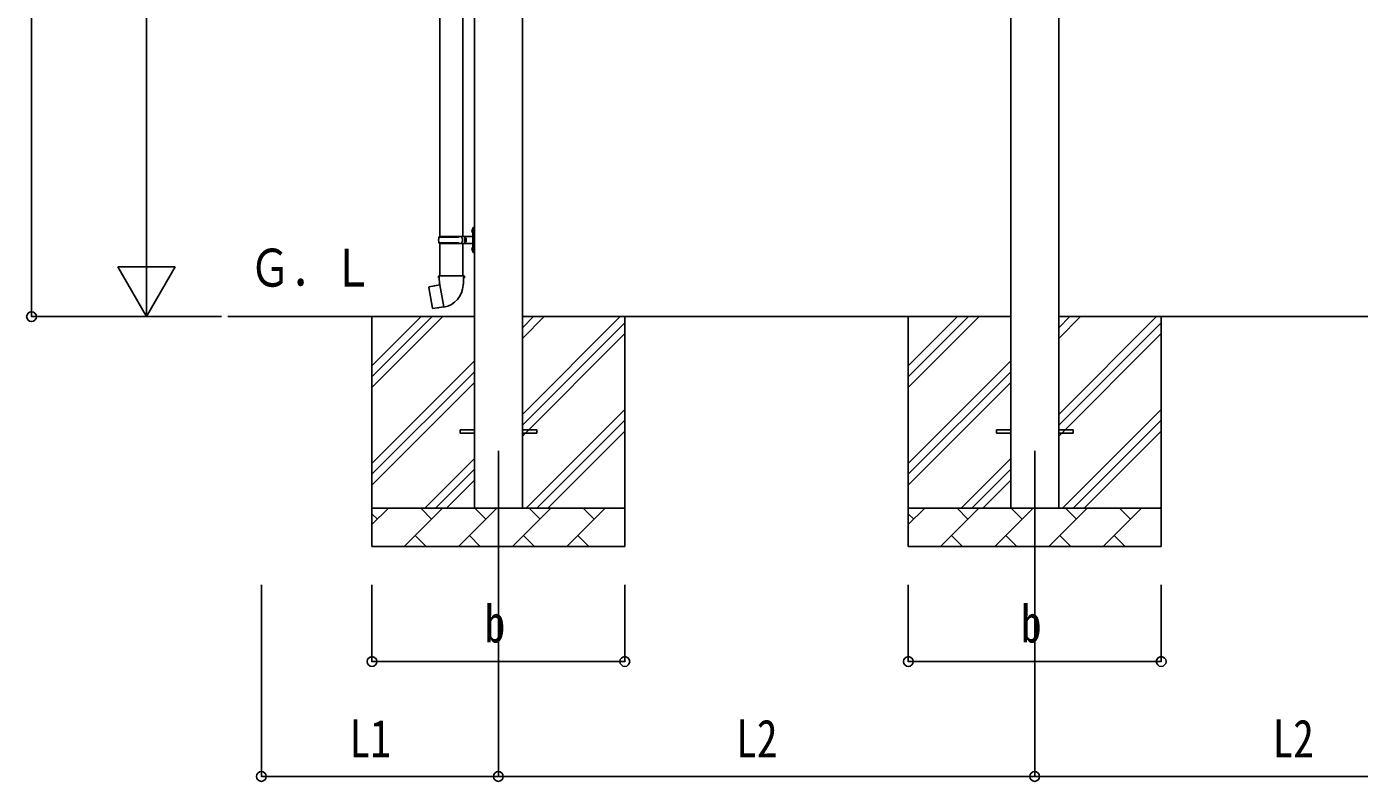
# Model space of a CAD drawing. Units: millimetres, scale not verified. Extents: x -12615 to 12615, y -8910 to 8910.
# Drawn here: x -5122 to -1644, y -4116 to -2146 of the extents above; entities that cross this region are included whole.
import ezdxf
from ezdxf.enums import TextEntityAlignment as Align

# ---------------------------------------------------------------- set-up
doc = ezdxf.new("R2010")
doc.units = ezdxf.units.MM
doc.header["$LTSCALE"] = 40
for name, color, linetype in [('0-4_YKK_12', 2, 'Continuous'), ('0-5_YKK_13', 4, 'Continuous'), ('0-6_YKK_A1', 4, 'Continuous'), ('0-7_YKK_D', 6, 'Continuous')]:
    doc.layers.add(name, color=color, linetype=linetype)
doc.styles.add('ＭＳ ゴシック', font='')
doc.styles.get('ＭＳ ゴシック').set_extended_font_data('MS Gothic')

msp = doc.modelspace()

# ---------------------------------------------------------------- linework, layer by layer
at = {"layer": '0-4_YKK_12'}
for p, q in [((-3890.87, -3253), (-3890.87, -3753)), ((-2490.87, -3253), (-2490.87, -3753))]:
    msp.add_line(p, q, dxfattribs=at)
at = {"layer": '0-5_YKK_13'}
for p, q in [((-4043.37, -1789.49), (-4043.37, -2694)), ((-3983.37, -1789.49), (-3983.37, -2694)), ((-3959.67, -2676.85), (-3957.63, -2677.85)), ((-3958.4, -2674.85), (-3957.77, -2674.85)), ((-3958.4, -2674.85), (-3958.4, -2683.15)), ((-3957.77, -2674.85), (-3957.77, -2683.15)), ((-3957.77, -2674.85), (-3957.37, -2675.25)), ((-3957.63, -2677.85), (-3957.02, -2679)), ((-3957.37, -2671), (-3954.37, -2669.5)), ((-3957.37, -2671), (-3957.37, -2703)), ((-3957.37, -2675.25), (-3957.37, -2682.75)), ((-3954.37, -2669.5), (-3954.37, -2703)), ((-3954.37, -2669.5), (-3953.37, -2669.5)), ((-3953.37, -2669.5), (-3953.37, -2703)), ((-4046.37, -2696), (-3996.04, -2696)), ((-4046.37, -2710), (-3996.04, -2710)), ((-4045.37, -2694), (-3959.37, -2694)), ((-4045.37, -2694), (-4045.37, -2696)), ((-4045.37, -2712), (-4045.37, -2710)), ((-4045.37, -2712), (-3959.37, -2712)), ((-4043.37, -2712), (-4043.37, -2796.93)), ((-3986.37, -2694), (-3986.37, -2698.5)), ((-3986.37, -2698.5), (-3984.37, -2698.5)), ((-3986.37, -2712), (-3986.37, -2707.5)), ((-3986.37, -2707.5), (-3984.37, -2707.5)), ((-3984.37, -2698.5), (-3984.37, -2703)), ((-3984.37, -2707.5), (-3984.37, -2703)), ((-3983.37, -2712), (-3983.37, -2796.93)), ((-3978.37, -2694), (-3978.37, -2703)), ((-3978.37, -2698.5), (-3975.37, -2698.5)), ((-3978.37, -2712), (-3978.37, -2703)), ((-3978.37, -2707.5), (-3975.37, -2707.5)), ((-3975.37, -2698.5), (-3975.37, -2703)), ((-3975.37, -2707.5), (-3975.37, -2703)), ((-3958.4, -2683.15), (-3957.77, -2683.15)), ((-3957.77, -2683.15), (-3957.37, -2682.75)), ((-3957.37, -2735), (-3957.37, -2703)), ((-3954.37, -2736.5), (-3954.37, -2703)), ((-3953.37, -2736.5), (-3953.37, -2703)), ((-3959.67, -2724.85), (-3957.63, -2725.85)), ((-3958.4, -2722.85), (-3957.77, -2722.85)), ((-3958.4, -2722.85), (-3958.4, -2731.15)), ((-3958.4, -2731.15), (-3957.77, -2731.15)), ((-3957.77, -2722.85), (-3957.77, -2731.15)), ((-3957.77, -2722.85), (-3957.37, -2723.25)), ((-3957.77, -2731.15), (-3957.37, -2730.75)), ((-3957.63, -2725.85), (-3957.02, -2727)), ((-3957.37, -2723.25), (-3957.37, -2730.75)), ((-3957.37, -2735), (-3954.37, -2736.5)), ((-3954.37, -2736.5), (-3953.37, -2736.5)), ((-4045.22, -2796.93), (-4047.37, -2797.71)), ((-4047.37, -2797.71), (-4047.37, -2801.33)), ((-4047.37, -2801.33), (-4045.13, -2802.14)), ((-4045.22, -2796.93), (-4013.37, -2796.93)), ((-4045.22, -2796.93), (-4045.13, -2802.14)), ((-4045.13, -2802.14), (-4044.87, -2816.93)), ((-4044.87, -2816.93), (-4043.52, -2818.93)), ((-3981.52, -2796.93), (-4013.37, -2796.93)), ((-3981.87, -2816.93), (-3983.18, -2818.87)), ((-3979.37, -2801.33), (-3981.61, -2802.14)), ((-3981.52, -2796.93), (-3979.37, -2797.71)), ((-3979.37, -2797.71), (-3979.37, -2801.33)), ((-4071.83, -2825.38), (-4072.64, -2826.55)), ((-4072.64, -2826.55), (-4063.02, -2881.11)), ((-4043.96, -2820.13), (-4071.83, -2825.38)), ((-4059.09, -2822.78), (-4059.3, -2823.02)), ((-4033.61, -2877.42), (-4043.74, -2819.95)), ((-4043.72, -2819.13), (-4043.72, -2819.83)), ((-4043.52, -2818.93), (-4043.55, -2818.93)), ((-3983.18, -2818.87), (-3983.26, -2821.03)), ((-4049, -2880.02), (-4049.28, -2879.86)), ((-4033.3, -2878.19), (-4033.55, -2877.52)), ((-3990.87, -3198.5), (-3953.37, -3198.5)), ((-3990.87, -3207.5), (-3990.87, -3198.5)), ((-3828.37, -3198.5), (-3790.87, -3198.5)), ((-3790.87, -3207.5), (-3790.87, -3198.5)), ((-2590.87, -3198.5), (-2553.37, -3198.5)), ((-2590.87, -3207.5), (-2590.87, -3198.5)), ((-2428.37, -3198.5), (-2390.87, -3198.5)), ((-2390.87, -3207.5), (-2390.87, -3198.5)), ((-3990.87, -3207.5), (-3953.37, -3207.5)), ((-3828.37, -3207.5), (-3790.87, -3207.5)), ((-2590.87, -3207.5), (-2553.37, -3207.5)), ((-2428.37, -3207.5), (-2390.87, -3207.5))]:
    msp.add_line(p, q, dxfattribs=at)
for points in [[(-3959.67, -2681.15), (-3957.63, -2680.15), (-3957.02, -2679)], [(-3959.67, -2729.15), (-3957.63, -2728.15), (-3957.02, -2727)], [(-3981.52, -2796.93), (-3981.61, -2802.14), (-3981.87, -2816.93)], [(-4056.84, -2822.56), (-4057.12, -2822.4), (-4059.09, -2822.78)], [(-4033.88, -2877.33), (-4061.86, -2881.93), (-4063.02, -2881.11)], [(-4046.81, -2879.46), (-4047.02, -2879.69), (-4049, -2880.02)]]:
    msp.add_lwpolyline(points, dxfattribs=at)
for centre, radius, start, end in [((-3954.07, -2679), 6, 136.21765, 223.78235), ((-3997.62, -2703), 49.25, 171.82876, 180.00002), ((-3997.62, -2703), 49.25, 180.00002, 188.17127), ((-3996.04, -2694), 2, 270, 359.99998), ((-3996.04, -2712), 2, 0.00005, 90.00004), ((-3959.37, -2692), 2, 270, 359.99998), ((-3959.37, -2714), 2, 0.00005, 90.00004), ((-3954.07, -2727), 6, 136.21765, 223.78235), ((-4044.02, -2819.83), 0.3, 280.66842, 0), ((-4043.52, -2819.13), 0.2, 100, 180), ((-4043.52, -2818.93), 60.3, 279.96938, 358), ((-4033.83, -2877.63), 0.3, 20, 99.33158), ((-4033.12, -2878.12), 0.2, 200, 279.96938)]:
    msp.add_arc(centre, radius, start, end, dxfattribs=at)
at = {"layer": '0-6_YKK_A1'}
for p, q in [((-2553.37, -558.83), (-2553.37, -3403)), ((-2428.37, -3403), (-2428.37, -558.83)), ((-3953.37, -605.5), (-3953.37, -3403)), ((-3828.37, -3403), (-3828.37, -605.5)), ((-3953.37, -2903), (-4597.05, -2903)), ((-4220.87, -2903), (-4220.87, -3503)), ((-4220.87, -3088.05), (-4035.82, -2903)), ((-4220.87, -3059.77), (-4064.11, -2903)), ((-4220.87, -3031.48), (-4092.39, -2903)), ((-2553.37, -2903), (-3828.37, -2903)), ((-3828.37, -3158.1), (-3573.27, -2903)), ((-3828.37, -2960.11), (-3771.26, -2903)), ((-3828.37, -2931.82), (-3799.55, -2903)), ((-3828.37, -3186.38), (-3560.87, -2918.88)), ((-3560.87, -2903), (-3560.87, -3503)), ((-2820.87, -2903), (-2820.87, -3503)), ((-2820.87, -3088.05), (-2635.82, -2903)), ((-2820.87, -3059.77), (-2664.11, -2903)), ((-2820.87, -3031.48), (-2692.39, -2903)), ((-1153.37, -2903), (-2428.37, -2903)), ((-2428.37, -3158.1), (-2173.27, -2903)), ((-2428.37, -2960.11), (-2371.26, -2903)), ((-2428.37, -2931.82), (-2399.55, -2903)), ((-2428.37, -3186.38), (-2160.87, -2918.88)), ((-2160.87, -2903), (-2160.87, -3503)), ((-3828.37, -3214.67), (-3560.87, -2947.17)), ((-2428.37, -3214.67), (-2160.87, -2947.17)), ((-4220.87, -3286.04), (-3953.37, -3018.54)), ((-2820.87, -3286.04), (-2553.37, -3018.54)), ((-4220.87, -3314.32), (-3953.37, -3046.82)), ((-2820.87, -3314.32), (-2553.37, -3046.82)), ((-4220.87, -3342.61), (-3953.37, -3075.11)), ((-2820.87, -3342.61), (-2553.37, -3075.11)), ((-3818.71, -3403), (-3560.87, -3145.16)), ((-2418.71, -3403), (-2160.87, -3145.16)), ((-3790.43, -3403), (-3560.87, -3173.44)), ((-2390.43, -3403), (-2160.87, -3173.44)), ((-3762.15, -3403), (-3560.87, -3201.73)), ((-2362.15, -3403), (-2160.87, -3201.73)), ((-4083.27, -3403), (-3953.37, -3273.1)), ((-4054.99, -3403), (-3953.37, -3301.38)), ((-2683.27, -3403), (-2553.37, -3273.1)), ((-2654.99, -3403), (-2553.37, -3301.38)), ((-4026.7, -3403), (-3953.37, -3329.67)), ((-2626.7, -3403), (-2553.37, -3329.67)), ((-4220.87, -3403), (-3560.87, -3403)), ((-4220.87, -3445.89), (-4177.98, -3403)), ((-4136.56, -3503), (-4036.56, -3403)), ((-4065.11, -3431.55), (-4093.66, -3403)), ((-3995.14, -3503), (-3895.14, -3403)), ((-3923.69, -3431.55), (-3952.24, -3403)), ((-3853.71, -3503), (-3753.71, -3403)), ((-3782.27, -3431.55), (-3810.82, -3403)), ((-3712.29, -3503), (-3612.29, -3403)), ((-3640.85, -3431.55), (-3669.4, -3403)), ((-3564.16, -3403), (-3560.87, -3399.72)), ((-2820.87, -3403), (-2160.87, -3403)), ((-2820.87, -3445.89), (-2777.98, -3403)), ((-2736.56, -3503), (-2636.56, -3403)), ((-2665.11, -3431.55), (-2693.66, -3403)), ((-2595.14, -3503), (-2495.14, -3403)), ((-2523.69, -3431.55), (-2552.24, -3403)), ((-2453.71, -3503), (-2353.71, -3403)), ((-2382.27, -3431.55), (-2410.82, -3403)), ((-2312.29, -3503), (-2212.29, -3403)), ((-2240.85, -3431.55), (-2269.4, -3403)), ((-2164.16, -3403), (-2160.87, -3399.72)), ((-4206.53, -3431.55), (-4220.87, -3417.21)), ((-2806.53, -3431.55), (-2820.87, -3417.21)), ((-4108, -3474.45), (-4079.45, -3503)), ((-3966.58, -3474.45), (-3938.03, -3503)), ((-3825.16, -3474.45), (-3796.61, -3503)), ((-3683.74, -3474.45), (-3655.19, -3503)), ((-2708, -3474.45), (-2679.45, -3503)), ((-2566.58, -3474.45), (-2538.03, -3503)), ((-2425.16, -3474.45), (-2396.61, -3503)), ((-2283.74, -3474.45), (-2255.19, -3503)), ((-3560.87, -3503), (-4220.87, -3503)), ((-2160.87, -3503), (-2820.87, -3503))]:
    msp.add_line(p, q, dxfattribs=at)
at = {"layer": '0-7_YKK_D'}
for p, q in [((-5109.48, -2903), (-5109.48, -357.05)), ((-4809.48, -2753), (-4809.48, -753)), ((-4809.48, -2903), (-4809.48, -2643.19)), ((-4809.48, -2903), (-4884.48, -2773.1)), ((-4734.48, -2773.1), (-4884.48, -2773.1)), ((-4809.48, -2903), (-4734.48, -2773.1)), ((-4613.51, -2903), (-5110.48, -2903)), ((-4613.51, -2903), (-4810.48, -2903)), ((-4509.48, -3603), (-4509.48, -4104)), ((-4220.87, -3603), (-4220.87, -3804)), ((-3890.87, -3603), (-3890.87, -4104)), ((-3890.87, -3603), (-3890.87, -4104)), ((-3560.87, -3603), (-3560.87, -3804)), ((-2820.87, -3603), (-2820.87, -3804)), ((-2490.87, -3603), (-2490.87, -4104)), ((-2490.87, -3603), (-2490.87, -4104)), ((-2160.87, -3603), (-2160.87, -3804)), ((-4220.87, -3803), (-3560.87, -3803)), ((-2820.87, -3803), (-2160.87, -3803)), ((-3890.87, -4103), (-4509.48, -4103)), ((-3890.87, -4103), (-2490.87, -4103)), ((-1090.87, -4103), (-2490.87, -4103))]:
    msp.add_line(p, q, dxfattribs=at)
for centre in [(-5109.48, -2903), (-4220.87, -3803), (-3560.87, -3803), (-2820.87, -3803), (-2160.87, -3803), (-4509.48, -4103), (-3890.87, -4103), (-3890.87, -4103), (-2490.87, -4103), (-2490.87, -4103)]:
    msp.add_circle(centre, 12.75, dxfattribs=at)

# ---------------------------------------------------------------- texts
at = {"layer": '0-6_YKK_A1', "style": 'ＭＳ ゴシック', "width": 0.8}
msp.add_text('Ｇ．Ｌ', height=98.97, dxfattribs=at).set_placement((-4540.88, -2854.24), align=Align.BOTTOM_LEFT)
at = {"layer": '0-7_YKK_D', "style": 'ＭＳ ゴシック', "width": 0.8}
for s, p in [('b', (-3926.87, -3783)), ('b', (-2526.87, -3783)), ('L1', (-4279.37, -4083)), ('L2', (-3270.07, -4083)), ('L2', (-1870.07, -4083))]:
    msp.add_text(s, height=98.97, dxfattribs=at).set_placement(p, align=Align.BOTTOM_LEFT)

doc.saveas('drawing.dxf')
